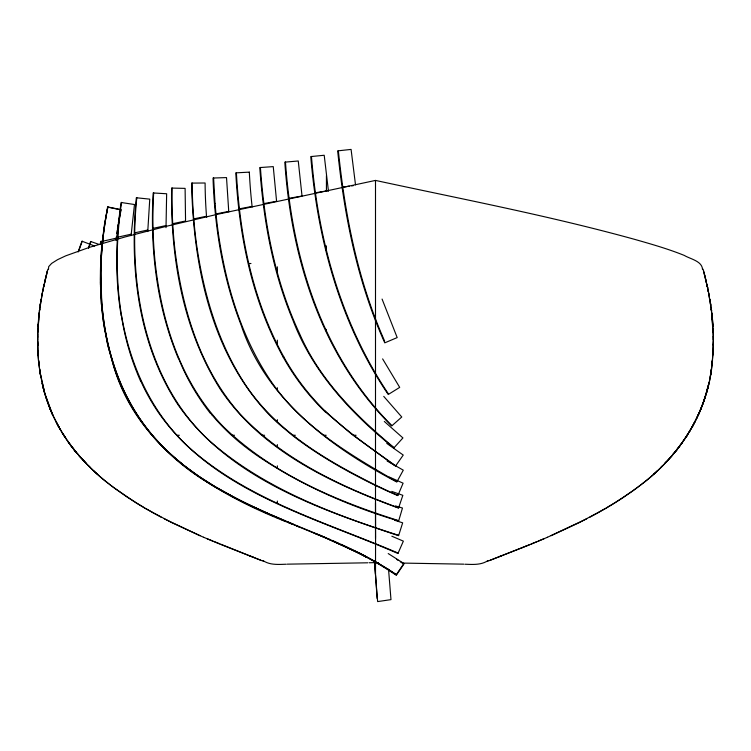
<?xml version="1.0" encoding="UTF-8"?>
<svg xmlns="http://www.w3.org/2000/svg" width="751" height="751" viewBox="0 0 751 751"><rect width="100%" height="100%" fill="white"/><g stroke="black" fill="none" stroke-linecap="round" stroke-linejoin="round"><path stroke-width="1.13" d="M37.832 351.046L37.653 334.186M713.187 350.773L712.971 354.585L713.29 332.289L711.319 308.943L713.422 337.79M37.569 339.856L37.569 337.959M37.597 336.072L38.029 354.585L37.916 352.632M713.422 343.376L713.403 336.072L713.431 339.856L713.431 337.959M713.384 345.225L713.431 341.714M37.616 335.913L37.578 337.819L38.968 314.876M713.384 345.422L713.412 343.582L712.277 362.451L712.483 360.527C708.841 409.689 680.941 454.496 642.067 483.888M38.677 362.085L38.498 360.142L38.883 363.963L38.677 362.02M37.606 335.941L37.785 330.384M147.75 231.561L149.759 199.137L136.335 197.766C129.407 268.501 138.297 344.08 177.959 404.658C228.698 477.711 317.739 508.784 398.593 535.688L402.667 522.827L394.613 520.255M702.514 269.468C702.232 261.038 690.216 259.02 684.264 255.415C668.014 248.844 651.126 244.056 634.285 239.259C548.981 215.706 461.94 199.099 375.5 180.418L375.5 538.561M375.575 536.308L375.5 502.898M375.575 536.421L375.5 573.942M37.719 332.167L39.681 308.943L39.437 310.895M712.502 360.142L711.094 371.482L711.385 369.501C705.564 416.082 677.496 457.406 640.406 485.184M710.474 375.171L710.793 373.294L710.127 377.124M713.178 351.017L712.117 363.963M38.104 324.62L37.982 326.554L38.583 318.8M712.934 354.885L713.075 352.942M131.068 235.598L134.467 204.516L121.127 202.488C115.532 239.888 115.006 278.208 121.164 315.57M126.553 396.087A220.569 220.569 0 0 1 114.65 367.427A249.736 249.736 0 0 1 106.435 336.664L104.887 328.356A292.796 292.796 0 0 1 101.723 302.193L100.803 272.923A350.895 350.895 0 0 1 102.286 245.126L102.296 244.91M101.911 245.201L100.634 264.54L100.456 285.07M102.324 244.685L102.38 244.028M130.514 403.616A217.236 217.236 0 0 1 114.659 367.417A254.026 254.026 0 0 1 104.924 328.356A301.996 301.996 0 0 1 100.963 287.314A346.023 346.023 0 0 1 102.296 245.126L103.056 237.56A356.744 356.744 0 0 1 107.881 206.976L121.108 209.67A342.437 342.437 0 0 0 116.433 239.428L116.33 240.339M102.07 243.587L104.37 225.159L107.59 207.098L120.808 209.839L119.09 218.776M38.761 316.866L39.183 312.904L38.968 314.913M39.193 312.895L40.498 303.179M116.001 240.142L116.396 236.79M39.418 310.998L42.882 289.97L47.914 269.13M116.827 233.401L117.287 230.022M40.216 305.075L42.929 289.689M117.456 228.895L118.142 224.389M40.197 305.206L40.498 303.329M710.784 373.369L711.094 371.407M118.32 223.272L118.893 219.902M41.765 295.687L42.131 293.791M42.544 291.604L47.529 270.501M706.231 393.374L707.705 387.985L703.358 402.301L705.151 396.922M42.488 291.848L42.882 289.97M43.333 287.764L43.755 285.84M43.671 286.169L44.093 284.338M708.446 385L706.541 392.294L708.897 383.085M45.051 280.151L45.529 278.208M46.018 276.255L46.478 274.425M47.022 272.406L47.51 270.567M100.352 244.385L101.291 241.268M100.277 243.427L100.934 241.287L103.084 241.953M88.731 248.093L90.927 241.484M88.487 247.877L90.627 241.475L99.123 244.432M78.986 250.252L82.216 241.212M688.742 432.829L686.658 436.134L687.672 434.547M696.562 418.57L695.679 420.363M683.494 440.828L681.204 444.038L682.321 442.499M684.001 440.105L686.198 436.847M691.22 428.68L689.221 432.032L690.197 430.417M670.296 457.509L668.916 459.058M675.919 450.9L674.623 452.477M662.316 465.958L660.861 467.404M655.229 472.726L653.689 474.125M668.259 459.772L666.85 461.283M641.438 484.386L638.819 486.404M638.143 486.92L632.389 491.173M657.172 470.924L655.895 472.135M631.722 491.652L614.919 502.86M639.721 485.719L637.111 487.699M487.99 560.584C481.288 565.193 472.651 564.508 464.916 564.226M636.491 488.169L622.495 497.997L606.282 508.08M586.728 518.819L547.385 537.303M614.121 503.358L597.458 513.093M605.569 508.493L579.181 522.658L551.084 535.698M596.848 513.421L589.807 517.223M547.517 537.247L538.458 541.067M544.053 538.72L531.286 544.015M537.031 541.659L525.991 546.165M526.423 545.986L490.215 560.237M499.518 556.585L501.602 555.759M522.818 547.432L487.136 561.457M529.83 544.616L522.386 547.601M102.239 243.427L101.901 245.314A355.026 355.026 0 0 0 100.934 258.119A347.394 347.394 0 0 0 100.446 270.961L100.39 280.536M102.662 241.231L116.227 238.18M117.851 237.147L131.172 234.19M134.673 232.857L147.787 229.984M152.997 228.37L165.962 225.572M172.721 223.704L185.563 220.991M193.739 218.888L206.516 216.25M215.997 213.932L228.708 211.388M375.5 180.418L216.71 214.467L167.004 226.145L125.004 236.969L89.5 247.323L65.684 255.856L57.611 259.649L51.641 263.404L48.674 266.652L48.486 269.468M239.409 208.834L252.092 206.394M263.92 203.596L276.584 201.277M289.398 198.226L302.043 196.049M315.739 192.725L324.432 191.308M342.916 187.083L349.243 186.182M325.221 191.186L328.394 190.735M351.618 185.891L353.214 185.713M287.22 564.161L367.793 562.799M286.206 564.217C278.433 564.499 269.75 565.212 263.01 560.584M249.285 172.139L235.805 172.861C239.156 236.462 252.176 300.926 283.221 357.129M369.163 562.743L378.344 562.574M248.769 263.517L250.965 263.517M177.086 435.27L179.367 435.27M232.266 435.27L234.509 435.27M262.277 435.27L264.605 435.27M293.04 435.27L295.359 435.27M323.878 435.27L326.197 435.27M353.768 435.27L356.096 435.27M403.09 563.09L463.78 564.161M398.65 520.64C335.444 500.795 271.89 473.571 223.629 426.962C180.437 382.879 161.296 320.949 154.988 260.832A431.008 431.008 0 0 1 153.673 192.847M395.458 505.921L402.47 508.042L398.65 520.987C349.384 506.268 301.639 485.409 258.851 456.721A260.991 260.991 0 0 1 235.241 438.631L234.612 438.03A205.201 205.201 0 0 1 212.157 415.115M398.593 535.285C331.858 514.069 263.976 488.291 210.477 441.71C162.291 398.274 140.465 332.956 135.762 269.712A407.061 407.061 0 0 1 136.813 197.654M398.509 507.798C340.757 486.714 282.648 459.368 239.982 413.904C200.076 369.07 182.343 309.074 175.039 250.581A454.674 454.674 0 0 1 172.129 187.957M391.731 491.389L402.846 495.331L398.518 508.108C331.351 483.268 260.813 450.478 220.024 388.783C182.718 329.313 170.505 257.377 171.613 188.079L185.103 188.379L185.553 220.634M94.617 246.009L82.009 241.212A291.031 291.031 0 0 0 78.16 251.97M253.66 557.43L203.483 537.247M253.031 557.176L263.864 561.457M260.785 560.237L221.169 544.616M249.398 555.759L251.482 556.585M217.903 543.283L219.714 544.015M296.589 525.925L318.574 534.984M293.172 524.179L316.913 533.961M298.785 526.827L287.661 522.217M316.03 533.585L326.948 538.157M294.045 524.545L266.586 512.82A678.838 678.838 0 0 1 252.88 506.55L243.859 502.203A425.526 425.526 0 0 1 216.035 487.258L198.564 476.134L184.258 465.676M314.181 533.163L322.968 536.815M292.186 524.104C216.372 495.097 136.945 448.281 113.279 364.855M213.969 541.659L217.574 543.142M319.55 535.05L359.973 553.356M287.68 521.898L291.407 523.447M391.844 536.214L403.362 541.142L397.936 553.496C313.693 516.688 213.631 492.093 158.17 412.158A210.149 210.149 0 0 1 143.779 387.394L140.672 380.879M283.747 520.246L285.709 521.072M320.771 535.895L327.323 538.655M212.542 541.067L207.201 538.824M280.696 519.288L285.333 521.25M281.785 519.41L271.308 514.904M328.009 538.608L330.14 539.518M325.155 537.744L346.455 547.15L366.244 557.064L357.42 552.06M276.068 517.317L278.377 518.303M398.161 553.074C329.436 523.747 254.918 502.316 196.396 453.811C144.924 411.539 120.601 344.474 117.7 279.372A379.734 379.734 0 0 1 121.578 202.385M332.252 540.429L338.795 543.292M329.473 539.575L359.053 553.29A342.221 342.221 0 0 1 396.275 575.275L403.85 564.142L400.236 561.71M273.768 516.322L243.709 502.494L214.72 486.864M203.615 537.303L171.819 522.658L145.431 508.493M200.057 535.754L164.272 518.819M268.67 513.75L252.88 506.55A516.744 516.744 0 0 1 234.237 497.322L214.11 486.075A294.373 294.373 0 0 1 186.586 467.535L181.93 463.818L183.676 465.216M340.607 544.109L347.854 547.432M389.394 477.101L403.099 483.175L397.842 495.604A467.075 467.075 0 0 1 385.385 490.112L375.5 485.465M349.224 548.08L351.956 549.385M375.5 485.099L385.441 489.793A469 469 0 0 0 397.823 495.275M376.073 485.747C348.624 472.351 321.803 457.34 297.246 439.091A288.863 288.863 0 0 1 292.374 435.355L279.156 424.277A223.516 223.516 0 0 1 268.567 414.12C210.712 352.829 193.204 264.756 191.599 183.103L205.098 183A466.962 466.962 0 0 0 206.609 217.48M376.026 485.353C326.319 460.588 275.561 431.027 244.516 383.385C217.246 341.433 203.23 292.205 196.349 243.014A481.475 481.475 0 0 1 192.153 182.972M353.317 550.042L356.058 551.384M360.574 553.656L361.757 554.266M362.348 554.567L377.894 563.128A342.672 342.672 0 0 1 396.321 574.703L403.86 563.503L388.211 553.553M161.193 517.223L154.152 513.421M153.542 513.093L136.879 503.358M396.763 481.635C349.637 454.608 300.466 425.62 269.703 379.349C241.296 336.617 226.351 286.309 218.719 235.964A501.48 501.48 0 0 1 215.039 203.333M387.14 461.02L403.287 470.173L396.8 482.001C330.487 447.005 265.544 399.166 241.062 324.911C222.944 278.152 214.673 228.013 213.031 178.034L226.52 177.593L228.773 211.913M144.718 508.08L126.788 496.852L112.857 486.92M375.5 469.394L376.054 469.722M214.016 486.441L206.375 481.738M136.081 502.86L114.509 488.169M205.69 481.297C163.108 455.087 128.937 414.655 113.861 366.638M396.594 559.326L398.415 560.518M113.889 487.699L111.279 485.719M110.594 485.184L108.031 483.175M395.467 465.686C371.182 448.234 346.286 431.299 324.723 410.45M107.402 482.668C91.96 471.037 72.293 449.154 65.853 438.424M386.765 443.39L403.24 455.068L395.495 466.118L351.89 434.388L325.512 411.933M112.181 486.404L109.562 484.386M108.933 483.888C77.804 459.894 52.542 426.258 43.295 387.985L44.788 393.477M93.828 470.924L95.105 472.135M384.305 421.442L402.93 437.936L393.871 447.934C351.13 413.557 312.482 371.905 292.787 319.86C272.651 271.599 263.366 219.527 259.79 167.567L273.251 166.619L276.575 201.174M393.824 447.436C355.627 415.688 319.335 379.452 299.339 333.144C275.148 281.287 264.305 224.211 260.409 167.426M97.179 473.994L95.893 472.848M90.017 467.272L88.806 466.089M391.6 425.329C321.954 355.448 292.055 258.4 285.464 162M383.742 396.378L401.766 417.002L391.675 425.967C321.541 356.152 291.313 258.832 284.817 162.141L298.26 160.986L301.958 195.41M212.176 415.096L210.702 413.303M81.972 458.917L80.817 457.65M78.104 454.524L76.987 453.219M64.886 436.951L60.737 430.314M68.594 442.367L69.796 444.038L67.59 440.959M59.855 428.783L52.833 415.153M64.342 436.134L62.258 432.829L65.299 437.57M388.145 393.486C341.114 323.315 318.142 240.01 311.449 156.433M382.616 358.884L399.701 387.385L388.229 394.5C340.597 324.216 317.635 240.508 310.773 156.584L324.207 155.26L328.44 191.092M283.794 356.894C252.777 300.719 239.785 236.293 236.396 172.73M130.552 403.587A197.823 197.823 0 0 0 153.007 435.918A213.613 213.613 0 0 0 181.977 463.771A216.57 216.57 0 0 1 152.969 435.955A197.898 197.898 0 0 1 130.552 403.597L126.572 396.087M52.063 413.435L52.88 415.247L44.947 394.012L39.972 371.876M51.359 411.792L52.11 413.529M56.635 422.926L58.465 426.352L55.827 421.386M384.672 341.151C357.955 281.015 345.047 215.894 338.354 150.735M178.24 358.189C156.593 306.201 150.04 248.881 153.176 192.96L166.647 193.758L166.009 227.666M48.909 405.718L50.317 409.333L44.769 393.374M48.28 404.076L45.867 397.035M382.071 299.067L397.185 337.584L384.765 342.85C357.551 282.301 344.39 216.617 337.668 150.876L351.083 149.411L355.514 184.877M37.935 352.97L38.066 354.885L37.822 351.017L38.536 360.564M113.664 366.047L108.304 347.272L104.398 328.14M113.082 364.254L107.431 343.582L103.525 322.545M703.086 269.13L708.127 289.942L711.582 310.998L711.319 309.036M44.281 391.693L40.873 377.04M703.471 270.501L708.062 289.651L711.582 310.998M704.522 274.425L704.982 276.255M705.499 278.264L705.931 280.095M706.916 284.3L707.329 286.206M708.127 289.942L708.503 291.876M708.878 293.772L709.226 295.706M40.535 375.256L39.615 369.501L40.873 377.124L40.207 373.294M709.902 299.536L710.221 301.414M104.305 327.586L103.769 324.225M39.672 369.971L39.981 371.933L38.714 362.414M710.512 303.32L710.793 305.216M39.906 371.482L38.883 363.897M103.685 323.662L101.404 303.695L100.399 282.047M710.502 303.179L710.765 305.047M103.441 321.982L102.615 315.739A299.471 299.471 0 0 1 101.404 303.695L100.465 285.577M377.096 598.425L374.702 561.673M374.458 562.321L377.631 601.589L390.98 599.636L388.539 569.23M38.489 360.208L38.038 354.528M215.03 203.333L213.594 177.903M713.009 326.488L712.417 318.79L713.009 326.544M713.121 328.394L713.206 330.271M37.822 350.726L37.916 352.679M100.39 281.043L100.399 281.541M326.432 175.593L326.432 190.829M326.432 245.906L326.432 250.59M326.432 329.407L326.432 331.698M277.354 266.849L277.354 272.688M277.354 340.165L277.354 344.718M277.354 387.723L277.354 389.966M277.354 419.678L277.354 421.94M277.354 444.601L277.354 446.92M277.354 465.845L277.354 468.033M277.354 501.039L277.354 503.283M358.79 552.755A347.319 347.319 0 0 1 396.34 574.684M102.286 245.126A357.758 357.758 0 0 1 107.881 206.976M140.503 380.945A260.635 260.635 0 0 1 121.38 315.542M210.477 413.482A225.891 225.891 0 0 1 178.456 358.105M252.158 207.041A561.316 561.316 0 0 1 249.323 172.139M325.39 412.055A235.063 235.063 0 0 1 283.202 357.129M324.601 410.572A235.082 235.082 0 0 1 283.794 356.885M37.888 328.375L37.794 330.271L37.888 328.375M711.31 370.018L710.699 373.829L711.328 369.971M41.098 299.536L40.789 301.433L41.098 299.536M37.588 343.329L37.616 345.225L37.578 341.48L37.578 343.376M44.957 280.564L44.516 282.442L44.957 280.564M702.748 403.963L703.387 402.189L702.063 405.831L702.748 403.963M701.415 407.474L702.091 405.718L700.683 409.333L701.415 407.474M699.998 410.947L700.721 409.22L699.219 412.797L699.998 410.947M698.505 414.383L699.265 412.675L698.505 414.383M699.641 411.792L696.506 418.673L699.641 411.792M695.219 421.264L694.309 423.057L695.219 421.264M693.492 424.578L694.365 422.926L692.535 426.352L693.492 424.578M691.68 427.854L692.591 426.221L691.68 427.854M685.701 437.57L686.733 436.002L685.701 437.57M678.932 447.07L677.674 448.694L678.932 447.07M676.604 450.037L677.768 448.563L676.604 450.037M680.584 444.864L679.439 446.394L680.584 444.864M674.116 453.088L672.793 454.665L674.116 453.088M677.008 449.52L675.825 451.004L677.008 449.52M666.353 461.809L664.945 463.292L666.353 461.809M672.07 455.491L670.812 456.927L672.07 455.491M84.15 461.283L82.741 459.772L84.15 461.283M80.188 456.927L78.827 455.388L80.188 456.927M85.933 463.16L84.647 461.809L85.933 463.16M76.377 452.477L75.081 450.9L76.377 452.477M73.992 449.52L75.175 451.004L73.992 449.52M71.561 446.394L70.322 444.761L71.561 446.394M74.396 450.037L72.068 447.07L74.396 450.037M65.938 438.528L64.802 436.847L65.938 438.528M60.803 430.417L59.78 428.68L60.803 430.417M59.32 427.854L58.409 426.221L59.32 427.854M52.495 414.383L50.279 409.22L52.495 414.383M43.952 390.482L44.459 392.294L42.976 386.765L43.952 390.482M42.554 385L43.004 386.831L42.103 383.085L42.554 385M706.484 282.404L706.043 280.527L706.484 282.442M707.649 287.717L707.245 285.84L707.649 287.717M708.456 291.604L708.071 289.689L708.437 291.566M710.193 301.245L709.873 299.339L710.174 301.217M712.032 314.913L711.817 312.96L712.23 316.856L712.032 314.913M38.723 362.451L38.517 360.527L38.723 362.451M713.281 332.289L713.215 330.384L713.281 332.289M37.625 345.441L37.578 343.564L37.625 345.441"/></g></svg>
